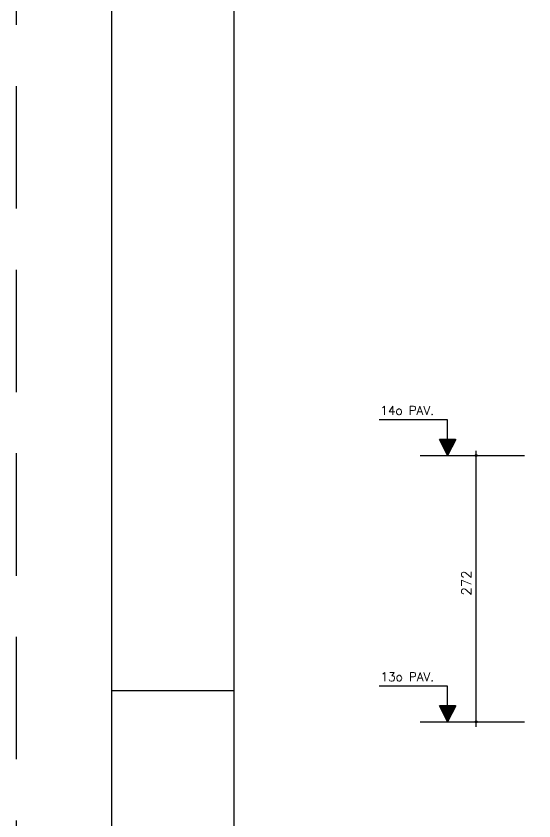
# Model space of a CAD drawing. Extents: x -1.9 to 86, y -1.6 to 60.9.
# Drawn here: x -1.95 to 8.64, y 12.19 to 28.63 of the extents above; entities that cross this region are included whole.
import ezdxf

# ---------------------------------------------------------------- set-up
doc = ezdxf.new("R2010")
doc.units = 0
doc.header["$MEASUREMENT"] = 0
doc.linetypes.add('HIDDEN', pattern=[0.375, 0.25, -0.125])
doc.layers.get('0').update_dxf_attribs({"linetype": 'CONTINUOUS'})
doc.layers.get('Defpoints').update_dxf_attribs({"linetype": 'CONTINUOUS'})
for name, color, linetype in [('ARQ_FOLHA', 7, 'CONTINUOUS'), ('PENA_01', 1, 'CONTINUOUS'), ('PENA_02', 2, 'CONTINUOUS'), ('PENA_03', 3, 'CONTINUOUS')]:
    doc.layers.add(name, color=color, linetype=linetype)
doc.styles.get("Standard").update_dxf_attribs({"font": 'ROMANS.SHX'})

# ---------------------------------------------------------------- blocks, each defined once
blk = doc.blocks.new('FOLHA A1 - 841 X 594')
at = {"layer": 'ARQ_FOLHA', "color": 1}
blk.add_line((-816, 148.5), (-841, 148.5), dxfattribs=at)
for points in [[(-841, 0), (0, 0), (0, 594), (-841, 594)], [(-816, 10), (-10, 10), (-10, 584), (-816, 584)]]:
    blk.add_lwpolyline(points, close=True, dxfattribs=at)
at = {"layer": 'Defpoints', "color": 8, "linetype": 'HIDDEN', "ltscale": 100}
blk.add_lwpolyline([(-860.5, 609.5), (-860.5, -15.5), (19.5, -15.5), (19.5, 609.5)], close=True, dxfattribs=at)
blk = doc.blocks.new('*U24')
blk.add_blockref('FOLHA A1 - 841 X 594', (0, 0))

msp = doc.modelspace()

# ---------------------------------------------------------------- linework, layer by layer
at = {"layer": 'PENA_01', "linetype": 'Continuous'}
for p, q in [((6.313, 19.647), (8.444, 19.647)), ((6.313, 14.207), (8.444, 14.207))]:
    msp.add_line(p, q, dxfattribs=at)
at = {"layer": 'PENA_02', "linetype": 'Continuous'}
for centre, radius in [((7.459, 19.647), 0.02), ((7.459, 19.647), 0.01), ((7.459, 14.207), 0.02), ((7.459, 14.207), 0.01)]:
    msp.add_circle(centre, radius, dxfattribs=at)
at = {"layer": 'PENA_03', "linetype": 'Continuous'}
for p, q in [((6.872, 20.378), (5.472, 20.378)), ((6.872, 19.978), (6.872, 20.378)), ((6.873, 19.978), (6.873, 20.38)), ((6.873, 19.647), (6.707, 19.978)), ((6.707, 19.978), (6.872, 19.978)), ((6.873, 19.65), (6.709, 19.977)), ((7.036, 19.977), (6.709, 19.977)), ((7.026, 19.953), (6.72, 19.953)), ((7.013, 19.927), (6.732, 19.927)), ((7, 19.902), (6.745, 19.902)), ((7.039, 19.978), (6.873, 19.647)), ((6.873, 19.978), (7.039, 19.978)), ((7.036, 19.977), (6.873, 19.65)), ((6.988, 19.876), (6.758, 19.876)), ((6.975, 19.851), (6.771, 19.851)), ((6.962, 19.825), (6.783, 19.825)), ((6.949, 19.8), (6.796, 19.8)), ((6.937, 19.774), (6.809, 19.774)), ((6.924, 19.749), (6.822, 19.749)), ((7.459, 14.106), (7.459, 19.747)), ((6.911, 19.723), (6.834, 19.723)), ((6.898, 19.698), (6.847, 19.698)), ((6.885, 19.672), (6.86, 19.672)), ((6.872, 14.938), (5.472, 14.938)), ((6.872, 14.538), (6.872, 14.938)), ((6.873, 14.538), (6.873, 14.94)), ((6.873, 14.207), (6.707, 14.538)), ((6.707, 14.538), (6.872, 14.538)), ((6.873, 14.21), (6.709, 14.537)), ((7.036, 14.537), (6.709, 14.537)), ((7.026, 14.513), (6.72, 14.513)), ((7.013, 14.487), (6.732, 14.487)), ((7.039, 14.538), (6.873, 14.207)), ((6.873, 14.538), (7.039, 14.538)), ((7.036, 14.537), (6.873, 14.21)), ((7, 14.462), (6.745, 14.462)), ((6.988, 14.436), (6.758, 14.436)), ((6.975, 14.411), (6.771, 14.411)), ((6.962, 14.385), (6.783, 14.385)), ((6.949, 14.36), (6.796, 14.36)), ((6.937, 14.334), (6.809, 14.334)), ((6.924, 14.309), (6.822, 14.309)), ((6.911, 14.283), (6.834, 14.283)), ((6.898, 14.258), (6.847, 14.258)), ((6.885, 14.232), (6.86, 14.232))]:
    msp.add_line(p, q, dxfattribs=at)

# ---------------------------------------------------------------- block references
at = {"xscale": 0.09999999999999938, "yscale": 0.09999999999999938, "zscale": 0.09999999999999938}
msp.add_blockref('*U24', (84.1, -0.005), dxfattribs=at)

# ---------------------------------------------------------------- texts
at = {"layer": 'PENA_03', "linetype": 'Continuous'}
for s, p in [('14o PAV.', (5.498, 20.48)), ('13o PAV.', (5.502, 15.04))]:
    msp.add_text(s, height=0.18, dxfattribs=at).set_placement(p)
msp.add_text('272', height=0.2, rotation=90, dxfattribs=at).set_placement((7.357, 16.788))

doc.saveas('drawing.dxf')
